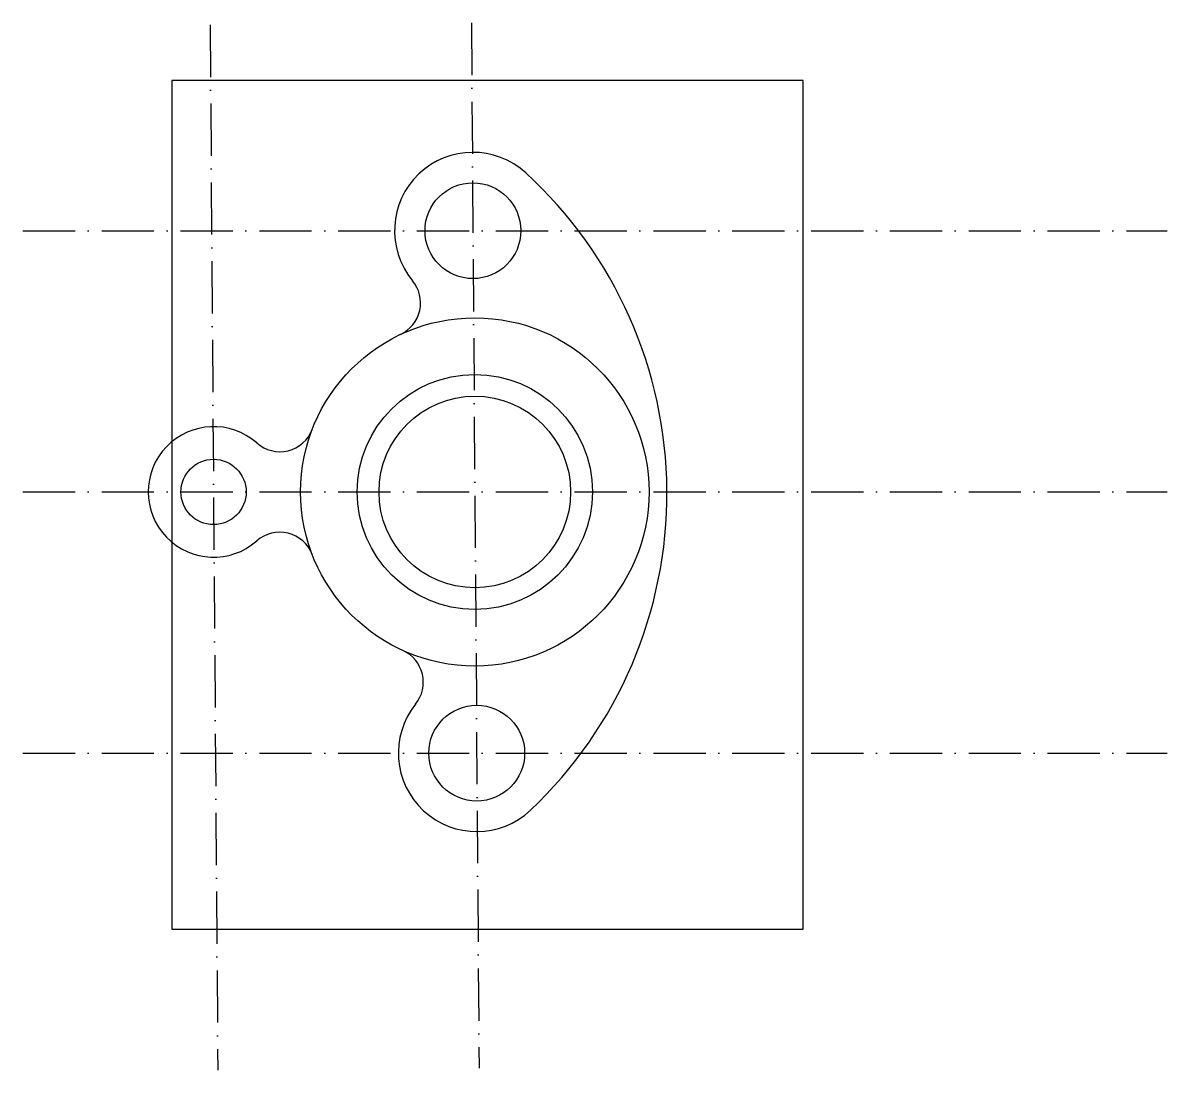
# Model space of a CAD drawing. Header units: inches. Extents: x -29 to 234, y -27 to 213.
import ezdxf

# ---------------------------------------------------------------- set-up
doc = ezdxf.new("R2010")
doc.units = ezdxf.units.IN
doc.header["$MEASUREMENT"] = 0
doc.linetypes.add('ACAD_ISO10W100', pattern=[18, 12, -3, 0, -3])
doc.layers.add('cen', color=3, linetype='ACAD_ISO10W100')
doc.layers.add('ori', color=1, linetype='Continuous')

msp = doc.modelspace()

# ---------------------------------------------------------------- linework, layer by layer
msp.add_lwpolyline([(5.04, 5.07), (150, 5.07), (150, 200), (5.04, 200)], close=True)
at = {"layer": 'cen'}
for p, q in [((73.84, 213.2), (75.6, -26.9)), ((13.84, 212.76), (15.6, -27.34)), ((-29.15, 165.46), (233.61, 165.46)), ((-29.15, 105.46), (233.61, 105.46)), ((-29.15, 105.46), (233.61, 105.46)), ((-29.15, 45.46), (233.61, 45.46))]:
    msp.add_line(p, q, dxfattribs=at)
at = {"layer": 'ori'}
for centre, radius in [((74.19, 165.46), 11), ((74.63, 105.46), 40), ((74.63, 105.46), 27), ((74.63, 105.46), 22), ((14.63, 105.46), 7.5), ((75.07, 45.46), 11)]:
    msp.add_circle(centre, radius, dxfattribs=at)
for centre, radius, start, end in [((74.19, 165.46), 18, 47.4513, 219.6251), ((18.74, 105.05), 100, 313.3888, 47.4514), ((54.16, 148.88), 8, 295.2378, 39.6251), ((14.63, 105.46), 15, 48.6021, 311.3979), ((29.84, 122.71), 8, 228.6021, 338.9342), ((29.84, 88.21), 8, 21.0658, 131.3979), ((54.8, 61.75), 8, 321.2151, 65.6024), ((75.07, 45.46), 18, 141.2151, 313.3889)]:
    msp.add_arc(centre, radius, start, end, dxfattribs=at)

doc.saveas('drawing.dxf')
